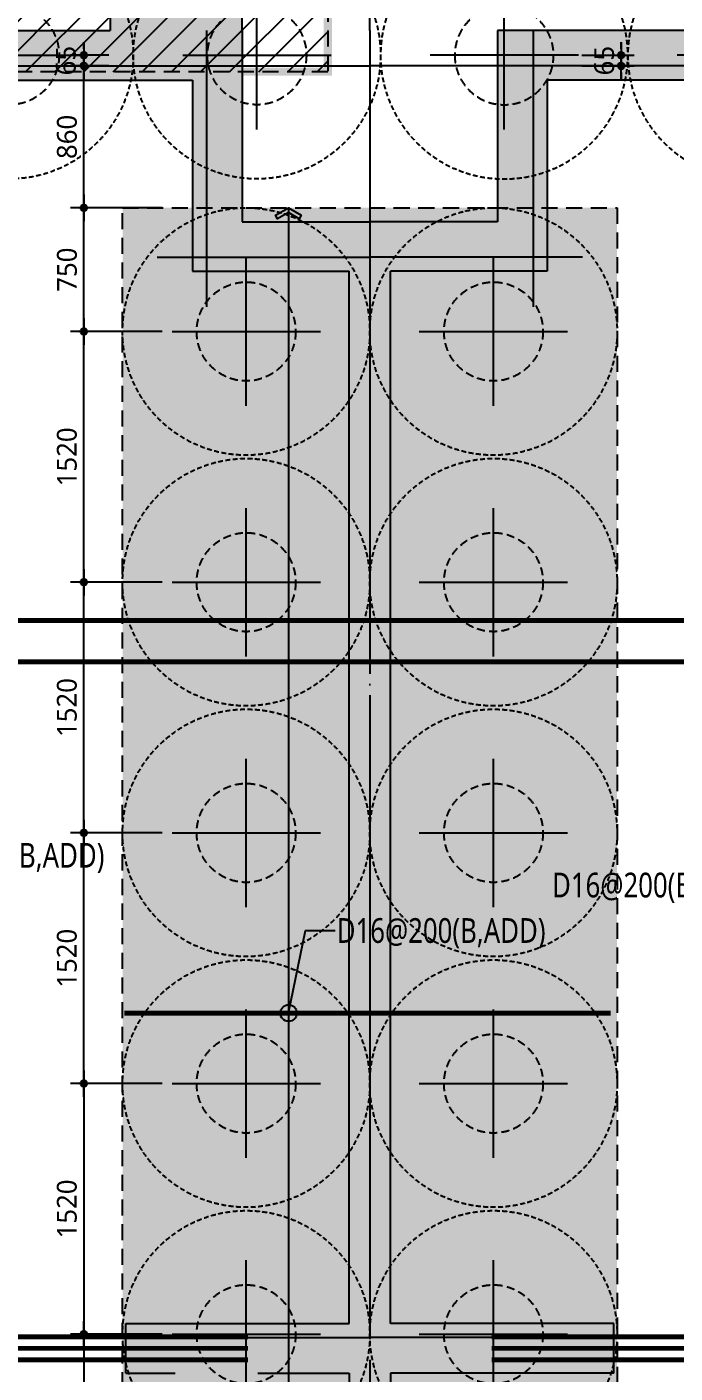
# Model space of a CAD drawing. Header units: millimetres. Extents: x 262481 to 2519995, y -394348 to 364571.
# Drawn here: x 564244 to 568176, y -73027 to -64865 of the extents above; entities that cross this region are included whole.
import ezdxf
from ezdxf.enums import TextEntityAlignment as Align
from ezdxf.xclip import XClip

# ---------------------------------------------------------------- set-up
doc = ezdxf.new("R2010")
doc.units = ezdxf.units.MM
doc.header["$LTSCALE"] = 65
doc.header["$XCLIPFRAME"] = 0
for name, pattern in [('CEN', [62, 60, -1, 0, -1]), ('HID', [2.5, 2, -0.5]), ('HID2', [7.5, 6, -1.5]), ('XS-기초$0$CEN', [62, 60, -1, 0, -1]), ('XS-기초$0$HID', [2.3, 1.5, -0.8])]:
    doc.linetypes.add(name, pattern=pattern)
doc.layers.get('Defpoints').update_dxf_attribs({"color": 145})
for name, color, linetype in [('BAR-B', 2, 'HID2'), ('BAR-T', 2, 'Continuous'), ('CEN', 1, 'CEN'), ('CROSS', 15, 'Continuous'), ('DIM', 7, 'Continuous'), ('DOT', 3, 'Continuous'), ('LEADER', 7, 'Continuous'), ('T', 1, 'Continuous'), ('XS-기초$0$252', 252, 'Continuous'), ('XS-기초$0$CEN', 1, 'XS-기초$0$CEN'), ('XS-기초$0$PILE', 3, 'XS-기초$0$HID'), ('XS-기초$0$WALL', 11, 'Continuous'), ('XS-기초$0$보강구간', 6, 'XS-기초$0$HID'), ('철근변경선', 1, 'HID')]:
    doc.layers.add(name, color=color, linetype=linetype)
doc.layers.add('XS-기초$0$DEFPOINT', color=144, linetype='Continuous', plot=False)
doc.styles.add('맑은고딕', font='malgun.ttf')
doc.dimstyles.new('DIM_40', dxfattribs={"dimscale": 40, "dimtxt": 3, "dimasz": 1, "dimexe": 2, "dimexo": 1.5, "dimgap": 1, "dimtad": 1, "dimdec": 0, "dimzin": 0, "dimdsep": 46, "dimtxsty": '맑은고딕', "dimblk1": 'DIMDOT', "dimblk2": 'DIMDOT', "dimsah": 1, "dimcen": 0.09, "dimdle": 2, "dimclrd": 7, "dimclre": 7, "dimclrt": 6, "dimadec": 0, "dimazin": 0, "dimtfac": 1, "dimtdec": 0, "dimtix": 1, "dimtmove": 2, "dimatfit": 3, "dimldrblk": 'DIMDOT', "dimfxl": 0, "dimtolj": 1, "dimtzin": 0, "dimarcsym": 0})

# ---------------------------------------------------------------- blocks, each defined once
blk = doc.blocks.new('XS-기초$0$PILE-600')
at = {"layer": 'XS-기초$0$DEFPOINT', "color": 173, "linetype": 'XS-기초$0$HID', "ltscale": 0.3}
blk.add_circle((0, 0), 750, dxfattribs=at)
at = {"layer": 'XS-기초$0$PILE', "linetype": 'Continuous'}
for p, q in [((0, -450), (0, 450)), ((-450, 0), (450, 0))]:
    blk.add_line(p, q, dxfattribs=at)
at = {"layer": 'XS-기초$0$PILE', "ltscale": 0.5}
blk.add_circle((0, 0), 300, dxfattribs=at)
blk = doc.blocks.new('XS-기초$0$A$C762E058C')
at = {"layer": 'XS-기초$0$252'}
h = blk.add_hatch(color=256, dxfattribs=at)
h.dxf.hatch_style = 1
h.paths.add_polyline_path([(124805, -55785), (124805, -55985), (123925, -55985), (123925, -56285), (125305, -56285), (125305, -57445), (126255, -57445), (126255, -63825), (124900, -63825), (124900, -64125), (125200, -64125), (125200, -64625), (125700, -64625), (125700, -64125), (126255, -64125), (126255, -65410), (126505, -65410), (126505, -64125), (127860, -64125), (127860, -63825), (126505, -63825), (126505, -57445), (127455, -57445), (127455, -56285), (128835, -56285), (128835, -55985), (127155, -55985), (127155, -57145), (126380, -57145), (125605, -57145), (125605, -55985), (125605, -55785)])
h.paths.add_polyline_path([(106100, -55300), (105300, -55300), (105300, -55800), (106100, -55800)])
h.paths.add_polyline_path([(105600, -63900), (105800, -63900), (105800, -65410), (106100, -65410), (106100, -64125), (107400, -64125), (107400, -63825), (106100, -63825), (106100, -60730), (109280, -60730), (109280, -60480), (106100, -60480), (106100, -56285), (106915, -56285), (106915, -55985), (105800, -55985), (105800, -63100), (105600, -63100)])
h.paths.add_polyline_path([(133680, -63250), (133480, -63250), (133480, -55950), (133680, -55950), (133680, -55150), (133480, -55150), (133480, -54495), (133180, -54495), (133180, -55985), (132365, -55985), (132365, -56285), (133180, -56285), (133180, -60480), (130000, -60480), (130000, -60730), (133180, -60730), (133180, -63825), (131880, -63825), (131880, -64125), (133180, -64125), (133180, -65410), (133480, -65410), (133480, -64050), (133680, -64050)])
h.paths.add_polyline_path([(117700, -64625), (117700, -63825), (117200, -63825), (117200, -64625)], flags=17)
h.paths.add_polyline_path([(109700, -63825), (109200, -63825), (108910, -63825), (108910, -64125), (109200, -64125), (109200, -64625), (109700, -64625)])
h.paths.add_polyline_path([(124075, -54635), (124375, -54635), (124375, -46185), (117850, -46185), (117850, -45985), (117050, -45985), (117050, -46185), (116075, -46185), (116075, -46485), (116525, -46485), (116525, -49385), (116825, -49385), (116825, -46485), (121375, -46485), (121375, -49085), (117935, -49085), (117935, -49385), (121850, -49385), (121850, -49085), (121675, -49085), (121675, -46485), (124075, -46485), (124075, -49085), (123420, -49085), (123420, -49385), (124075, -49385), (124075, -51585), (123475, -51585), (123475, -51885), (124075, -51885), (124075, -54185), (119175, -54185), (119175, -51885), (119875, -51885), (119875, -51585), (118875, -51585), (118875, -54185), (116525, -54185), (116525, -54485), (124075, -54485)])
h.paths.add_polyline_path([(120965, -51885), (122285, -51885), (122285, -51585), (120965, -51585)], flags=17)
h.paths.add_polyline_path([(114725, -53185), (113725, -53185), (113725, -53885), (110505, -53885), (110505, -53185), (109505, -53185), (109505, -53885), (108085, -53885), (108085, -53185), (107085, -53185), (107085, -53885), (105800, -53885), (105800, -54185), (114725, -54185)])
h.paths.add_polyline_path([(113025, -65410), (112775, -65410), (112775, -64125), (111420, -64125), (111420, -63825), (112775, -63825), (112775, -57445), (111825, -57445), (111825, -56285), (110445, -56285), (110445, -55985), (112125, -55985), (112125, -57145), (112900, -57145), (113675, -57145), (113675, -55985), (115355, -55985), (115355, -56285), (113975, -56285), (113975, -57445), (113025, -57445), (113025, -63825), (114380, -63825), (114380, -64125), (113025, -64125)])
h.paths.add_polyline_path([(119765, -65410), (119515, -65410), (119515, -64125), (118400, -64125), (118400, -63825), (119515, -63825), (119515, -60730), (116520, -60730), (116520, -60480), (119515, -60480), (119515, -56285), (118885, -56285), (118885, -55985), (119640, -55985), (120395, -55985), (120395, -56285), (119765, -56285), (119765, -60480), (122760, -60480), (122760, -60730), (119765, -60730), (119765, -63825), (120880, -63825), (120880, -64125), (119765, -64125)])
h.paths.add_polyline_path([(122390, -64125), (122390, -63825), (122790, -63825), (122790, -64125)])
h.paths.add_polyline_path([(122510, -63125), (122760, -63125), (122760, -61590), (122510, -61590)], flags=17)
h.paths.add_polyline_path([(122510, -56985), (122760, -56985), (122760, -57815), (122510, -57815)], flags=17)
h.paths.add_polyline_path([(121905, -56285), (122705, -56285), (122705, -55985), (121905, -55985)])
h.paths.add_polyline_path([(130370, -64125), (130370, -63825), (129970, -63825), (129970, -64125)])
h.paths.add_polyline_path([(130250, -63125), (130000, -63125), (130000, -61590), (130250, -61590)])
h.paths.add_polyline_path([(130250, -56985), (130000, -56985), (130000, -57815), (130250, -57815)])
h.paths.add_polyline_path([(130855, -56285), (130055, -56285), (130055, -55985), (130855, -55985)], flags=17)
h.paths.add_polyline_path([(116890, -64125), (116890, -63825), (116490, -63825), (116490, -64125)])
h.paths.add_polyline_path([(116770, -63125), (116520, -63125), (116520, -61590), (116770, -61590)])
h.paths.add_polyline_path([(116770, -56985), (116520, -56985), (116520, -57815), (116770, -57815)])
h.paths.add_polyline_path([(117375, -56285), (116575, -56285), (116575, -55985), (117375, -55985)])
h.paths.add_polyline_path([(109030, -63125), (109280, -63125), (109280, -61590), (109030, -61590)], flags=17)
h.paths.add_polyline_path([(109030, -56985), (109280, -56985), (109280, -57815), (109030, -57815)], flags=17)
h.paths.add_polyline_path([(108425, -56285), (109225, -56285), (109225, -55985), (108425, -55985)])
h.paths.add_polyline_path([(125850, -47200), (125050, -47200), (125050, -47700), (125850, -47700)])
h.paths.add_polyline_path([(114725, -50300), (113725, -50300), (113725, -51300), (114725, -51300)])
h.paths.add_polyline_path([(110505, -50300), (109505, -50300), (109505, -51300), (110505, -51300)])
h.paths.add_polyline_path([(108085, -50300), (107085, -50300), (107085, -51300), (108085, -51300)])
h.paths.add_polyline_path([(110505, -45410), (109505, -45410), (109505, -44410), (110505, -44410)])
h.paths.add_polyline_path([(108085, -45410), (107085, -45410), (107085, -44410), (108085, -44410)])
h.paths.add_polyline_path([(110505, -48330), (109505, -48330), (109505, -47330), (110505, -47330), (110505, -47705), (113005, -47705), (113005, -46805), (114425, -46805), (114425, -45775), (114725, -45775), (114725, -47105), (113305, -47105), (113305, -47830), (113305, -48555), (114725, -48555), (114725, -49850), (114425, -49850), (114425, -48855), (113005, -48855), (113005, -47955), (110505, -47955)])
h.paths.add_polyline_path([(108085, -48330), (107085, -48330), (107085, -47955), (105800, -47955), (105800, -47705), (107085, -47705), (107085, -47330), (108085, -47330)])
h.paths.add_polyline_path([(113725, -44360), (113725, -44610), (113095, -44610), (113095, -44360)])
h.paths.add_polyline_path([(114425, -43755), (114425, -44555), (114725, -44555), (114725, -43755)])
h.paths.add_polyline_path([(133850, -47200), (133050, -47200), (133050, -47700), (133850, -47700)])
h.paths.add_polyline_path([(125850, -39100), (125050, -39100), (125050, -39600), (125850, -39600)])
h.paths.add_polyline_path([(117850, -39100), (117050, -39100), (117050, -39600), (117850, -39600)], flags=17)
h.paths.add_polyline_path([(117485, -34200), (117485, -34500), (118975, -34500), (118975, -36300), (116075, -36300), (116075, -36600), (119275, -36600), (119275, -29350), (105800, -29350), (105800, -29650), (107085, -29650), (107085, -30350), (108085, -30350), (108085, -29650), (109505, -29650), (109505, -30350), (110505, -30350), (110505, -29650), (114425, -29650), (114425, -30465), (114725, -30465), (114725, -29650), (116075, -29650), (116075, -35190), (116375, -35190), (116375, -29650), (118975, -29650), (118975, -34200)])
h.paths.add_polyline_path([(110505, -41290), (109505, -41290), (109505, -42290), (110505, -42290), (110505, -41915), (114425, -41915), (114425, -42545), (114725, -42545), (114725, -41790), (114725, -41035), (114425, -41035), (114425, -41665), (110505, -41665)])
h.paths.add_polyline_path([(108085, -41290), (107085, -41290), (107085, -41665), (105800, -41665), (105800, -41915), (107085, -41915), (107085, -42290), (108085, -42290)])
h.paths.add_polyline_path([(110505, -38170), (109505, -38170), (109505, -39170), (110505, -39170)])
h.paths.add_polyline_path([(108085, -38170), (107085, -38170), (107085, -39170), (108085, -39170)])
h.paths.add_polyline_path([(110505, -36250), (109505, -36250), (109505, -35250), (110505, -35250), (110505, -35625), (113005, -35625), (113005, -34725), (114425, -34725), (114425, -33695), (114725, -33695), (114725, -35025), (113305, -35025), (113305, -35750), (113305, -36475), (114725, -36475), (114725, -37805), (114425, -37805), (114425, -36775), (113005, -36775), (113005, -35875), (110505, -35875)])
h.paths.add_polyline_path([(108085, -36250), (107085, -36250), (107085, -35875), (105800, -35875), (105800, -35625), (107085, -35625), (107085, -35250), (108085, -35250)])
h.paths.add_polyline_path([(110505, -33330), (109505, -33330), (109505, -32330), (110505, -32330)], flags=17)
h.paths.add_polyline_path([(108085, -33330), (107085, -33330), (107085, -32330), (108085, -32330)], flags=17)
h.paths.add_polyline_path([(113725, -39220), (113725, -38970), (113095, -38970), (113095, -39220)])
h.paths.add_polyline_path([(114425, -39825), (114425, -39025), (114725, -39025), (114725, -39825)])
h.paths.add_polyline_path([(113725, -32280), (113725, -32530), (113095, -32530), (113095, -32280)], flags=17)
h.paths.add_polyline_path([(114425, -31675), (114425, -32475), (114725, -32475), (114725, -31675)], flags=17)
edge = h.paths.add_edge_path()
edge.add_line((121375, -49385), (121850, -49385))
edge.add_line((116075, -34200), (116075, -34500))
blk = doc.blocks.new('XS-기초')
at = {"layer": 'XS-기초$0$CEN'}
for p, q in [((243700, 142315), (243700, 140640)), ((244690, 142315), (244690, 132890)), ((244690, 142315), (244690, 132890)), ((245680, 142315), (245680, 140640)), ((237950, 142100), (244690, 142100)), ((251430, 142100), (244690, 142100)), ((243400, 140940), (244690, 140940)), ((245980, 140940), (244690, 140940)), ((237950, 134390), (244690, 134390)), ((251430, 134390), (244690, 134390))]:
    blk.add_line(p, q, dxfattribs=at)
at = {"layer": 'XS-기초$0$WALL'}
for p, q in [((243115, 142515), (243115, 142315)), ((243915, 142315), (243915, 142515)), ((242235, 142315), (243115, 142315)), ((243915, 142315), (243915, 141155)), ((247145, 142315), (245465, 142315)), ((245465, 142315), (245465, 141155)), ((242235, 142015), (243615, 142015)), ((243615, 142015), (243615, 140855)), ((247145, 142015), (245765, 142015)), ((245765, 142015), (245765, 140855)), ((243915, 141155), (244690, 141155)), ((245465, 141155), (244690, 141155)), ((243615, 140855), (244565, 140855)), ((244565, 134475), (244565, 140855)), ((244815, 134475), (244815, 140855)), ((245765, 140855), (244815, 140855)), ((243210, 134475), (244565, 134475)), ((243210, 134175), (243210, 134475)), ((246170, 134475), (244815, 134475)), ((246170, 134175), (246170, 134475)), ((243210, 134175), (243510, 134175)), ((244010, 134175), (244565, 134175)), ((244565, 134175), (244565, 132890)), ((246170, 134175), (244815, 134175)), ((244815, 134175), (244815, 132890))]:
    blk.add_line(p, q, dxfattribs=at)
at = {"layer": 'XS-기초$0$보강구간'}
blk.add_lwpolyline([(237935, 150915.5), (239985, 150915.5), (239985, 149215), (240242, 149215), (240242, 148465), (244435, 148465), (244435, 142065), (235435, 142065), (235435, 148465), (237935, 148465), (237935, 150915.5)], dxfattribs=at)
blk.add_lwpolyline([(246190, 132140), (243190, 132140), (243190, 141240), (246190, 141240)], close=True, dxfattribs=at)
at = {"layer": 'XS-기초$0$252'}
blk.add_blockref('XS-기초$0$A$C762E058C', (118310, 198300), dxfattribs=at)
at = {"layer": 'XS-기초$0$PILE'}
for p in [(242505, 142165), (244005, 142165), (243940, 140490), (245440, 140490), (243940, 138970), (245440, 138970), (243940, 137450), (245440, 137450), (243940, 135930), (245440, 135930), (243940, 134410), (245440, 134410)]:
    blk.add_blockref('XS-기초$0$PILE-600', p, dxfattribs=at)
at = {"layer": 'XS-기초$0$PILE', "xscale": -1, "rotation": 359.9999999999993}
for p in [(245505, 142165), (247005, 142165)]:
    blk.add_blockref('XS-기초$0$PILE-600', p, dxfattribs=at)
blk = doc.blocks.new('DIMDOT')
at = {"layer": 'DIM', "linetype": 'Continuous'}
blk.add_line((-2, 0), (2, 0), dxfattribs=at)
for radius in [0.5, 0.25]:
    blk.add_circle((0, 0), radius, dxfattribs=at)
blk = doc.blocks.new('*D494')
at = {"layer": 'Defpoints', "color": 0, "linetype": 'Continuous', "transparency": 16777216}
for p in [(564589.4, -69751.6), (565124.3, -69751.6), (565124.3, -71271.6)]:
    blk.add_point(p, dxfattribs=at)
at = {"layer": 'DIM', "color": 7, "linetype": 'Continuous', "lineweight": -2, "transparency": 16777216}
for p, q in [((565064.3, -69751.6), (564509.4, -69751.6)), ((564589.4, -71231.6), (564589.4, -69791.6)), ((565064.3, -71271.6), (564509.4, -71271.6))]:
    blk.add_line(p, q, dxfattribs=at)
at = {"layer": 'DIM', "color": 7, "linetype": 'Continuous', "lineweight": -2, "transparency": 16777216, "xscale": 40, "yscale": 40, "zscale": 40}
for p, rotation in [((564589.4, -69751.6), 90), ((564589.4, -71271.6), 270)]:
    blk.add_blockref('DIMDOT', p, dxfattribs=dict(at, rotation=rotation))
at = {"layer": 'DIM', "color": 6, "linetype": 'Continuous', "transparency": 16777216, "insert": (564487, -70511.6), "char_height": 120, "attachment_point": 5, "rotation": 90, "style": '맑은고딕'}
blk.add_mtext('\\A1;1520', dxfattribs=at)
blk = doc.blocks.new('*D495')
at = {"layer": 'Defpoints', "color": 0, "linetype": 'Continuous', "transparency": 16777216}
for p in [(564589.4, -68231.6), (565124.3, -68231.6), (565124.3, -69751.6)]:
    blk.add_point(p, dxfattribs=at)
at = {"layer": 'DIM', "color": 7, "linetype": 'Continuous', "lineweight": -2, "transparency": 16777216}
for p, q in [((565064.3, -68231.6), (564509.4, -68231.6)), ((564589.4, -69711.6), (564589.4, -68271.6)), ((565064.3, -69751.6), (564509.4, -69751.6))]:
    blk.add_line(p, q, dxfattribs=at)
at = {"layer": 'DIM', "color": 7, "linetype": 'Continuous', "lineweight": -2, "transparency": 16777216, "xscale": 40, "yscale": 40, "zscale": 40}
for p, rotation in [((564589.4, -68231.6), 90), ((564589.4, -69751.6), 270)]:
    blk.add_blockref('DIMDOT', p, dxfattribs=dict(at, rotation=rotation))
at = {"layer": 'DIM', "color": 6, "linetype": 'Continuous', "transparency": 16777216, "insert": (564487, -68991.6), "char_height": 120, "attachment_point": 5, "rotation": 90, "style": '맑은고딕'}
blk.add_mtext('\\A1;1520', dxfattribs=at)
blk = doc.blocks.new('*D496')
at = {"layer": 'Defpoints', "color": 0, "linetype": 'Continuous', "transparency": 16777216}
for p in [(564589.4, -66711.6), (565124.3, -66711.6), (565124.3, -68231.6)]:
    blk.add_point(p, dxfattribs=at)
at = {"layer": 'DIM', "color": 7, "linetype": 'Continuous', "lineweight": -2, "transparency": 16777216}
for p, q in [((565064.3, -66711.6), (564509.4, -66711.6)), ((564589.4, -68191.6), (564589.4, -66751.6)), ((565064.3, -68231.6), (564509.4, -68231.6))]:
    blk.add_line(p, q, dxfattribs=at)
at = {"layer": 'DIM', "color": 7, "linetype": 'Continuous', "lineweight": -2, "transparency": 16777216, "xscale": 40, "yscale": 40, "zscale": 40}
for p, rotation in [((564589.4, -66711.6), 90), ((564589.4, -68231.6), 270)]:
    blk.add_blockref('DIMDOT', p, dxfattribs=dict(at, rotation=rotation))
at = {"layer": 'DIM', "color": 6, "linetype": 'Continuous', "transparency": 16777216, "insert": (564487, -67471.6), "char_height": 120, "attachment_point": 5, "rotation": 90, "style": '맑은고딕'}
blk.add_mtext('\\A1;1520', dxfattribs=at)
blk = doc.blocks.new('*D497')
at = {"layer": 'Defpoints', "color": 0, "linetype": 'Continuous', "transparency": 16777216}
for p in [(564589.4, -65961.6), (565124.3, -65961.6), (565124.3, -66711.6)]:
    blk.add_point(p, dxfattribs=at)
at = {"layer": 'DIM', "color": 7, "linetype": 'Continuous', "lineweight": -2, "transparency": 16777216}
for p, q in [((565064.3, -65961.6), (564509.4, -65961.6)), ((564589.4, -66671.6), (564589.4, -66001.6)), ((565064.3, -66711.6), (564509.4, -66711.6))]:
    blk.add_line(p, q, dxfattribs=at)
at = {"layer": 'DIM', "color": 7, "linetype": 'Continuous', "lineweight": -2, "transparency": 16777216, "xscale": 40, "yscale": 40, "zscale": 40}
for p, rotation in [((564589.4, -65961.6), 90), ((564589.4, -66711.6), 270)]:
    blk.add_blockref('DIMDOT', p, dxfattribs=dict(at, rotation=rotation))
at = {"layer": 'DIM', "color": 6, "linetype": 'Continuous', "transparency": 16777216, "insert": (564487.4, -66336.6), "char_height": 120, "attachment_point": 5, "rotation": 90, "style": '맑은고딕'}
blk.add_mtext('\\A1;750', dxfattribs=at)
blk = doc.blocks.new('*D498')
at = {"layer": 'Defpoints', "color": 0, "linetype": 'Continuous', "transparency": 16777216}
for p in [(565124.3, -71271.6), (564589.4, -72791.6), (565124.3, -72791.6)]:
    blk.add_point(p, dxfattribs=at)
at = {"layer": 'DIM', "color": 7, "linetype": 'Continuous', "lineweight": -2, "transparency": 16777216}
for p, q in [((565064.3, -71271.6), (564509.4, -71271.6)), ((564589.4, -71311.6), (564589.4, -72751.6)), ((565064.3, -72791.6), (564509.4, -72791.6))]:
    blk.add_line(p, q, dxfattribs=at)
at = {"layer": 'DIM', "color": 7, "linetype": 'Continuous', "lineweight": -2, "transparency": 16777216, "xscale": 40, "yscale": 40, "zscale": 40}
for p, rotation in [((564589.4, -71271.6), 90), ((564589.4, -72791.6), 270)]:
    blk.add_blockref('DIMDOT', p, dxfattribs=dict(at, rotation=rotation))
at = {"layer": 'DIM', "color": 6, "linetype": 'Continuous', "transparency": 16777216, "insert": (564487, -72031.6), "char_height": 120, "attachment_point": 5, "rotation": 90, "style": '맑은고딕'}
blk.add_mtext('\\A1;1520', dxfattribs=at)
blk = doc.blocks.new('*D499')
at = {"layer": 'Defpoints', "color": 0, "linetype": 'Continuous', "transparency": 16777216}
for p in [(565124.3, -72791.6), (564589.4, -74311.6), (565124.3, -74311.6)]:
    blk.add_point(p, dxfattribs=at)
at = {"layer": 'DIM', "color": 7, "linetype": 'Continuous', "lineweight": -2, "transparency": 16777216}
for p, q in [((565064.3, -72791.6), (564509.4, -72791.6)), ((564589.4, -72831.6), (564589.4, -74271.6)), ((565064.3, -74311.6), (564509.4, -74311.6))]:
    blk.add_line(p, q, dxfattribs=at)
at = {"layer": 'DIM', "color": 7, "linetype": 'Continuous', "lineweight": -2, "transparency": 16777216, "xscale": 40, "yscale": 40, "zscale": 40}
for p, rotation in [((564589.4, -72791.6), 90), ((564589.4, -74311.6), 270)]:
    blk.add_blockref('DIMDOT', p, dxfattribs=dict(at, rotation=rotation))
at = {"layer": 'DIM', "color": 6, "linetype": 'Continuous', "transparency": 16777216, "insert": (564487, -73551.6), "char_height": 120, "attachment_point": 5, "rotation": 90, "style": '맑은고딕'}
blk.add_mtext('\\A1;1520', dxfattribs=at)
blk = doc.blocks.new('*D501')
at = {"layer": 'Defpoints', "color": 0, "linetype": 'Continuous', "transparency": 16777216}
for p in [(564589.4, -65101.6), (564796.8, -65101.6), (564796.8, -65961.6)]:
    blk.add_point(p, dxfattribs=at)
at = {"layer": 'DIM', "color": 7, "linetype": 'Continuous', "lineweight": -2, "transparency": 16777216}
for p, q in [((564736.8, -65101.6), (564509.4, -65101.6)), ((564589.4, -65921.6), (564589.4, -65141.6)), ((564736.8, -65961.6), (564509.4, -65961.6))]:
    blk.add_line(p, q, dxfattribs=at)
at = {"layer": 'DIM', "color": 7, "linetype": 'Continuous', "lineweight": -2, "transparency": 16777216, "xscale": 40, "yscale": 40, "zscale": 40}
for p, rotation in [((564589.4, -65101.6), 90), ((564589.4, -65961.6), 270)]:
    blk.add_blockref('DIMDOT', p, dxfattribs=dict(at, rotation=rotation))
at = {"layer": 'DIM', "color": 6, "linetype": 'Continuous', "transparency": 16777216, "insert": (564487.4, -65531.6), "char_height": 120, "attachment_point": 5, "rotation": 90, "style": '맑은고딕'}
blk.add_mtext('\\A1;860', dxfattribs=at)
blk = doc.blocks.new('*D523')
at = {"layer": 'Defpoints', "color": 0, "linetype": 'Continuous', "transparency": 16777216}
for p in [(564589.4, -65036.6), (564802.1, -65036.6), (564802.1, -65101.6)]:
    blk.add_point(p, dxfattribs=at)
at = {"layer": 'DIM', "color": 7, "linetype": 'Continuous', "lineweight": -2, "transparency": 16777216}
for p, q in [((564589.4, -64996.6), (564589.4, -64956.6)), ((564742.1, -65036.6), (564509.4, -65036.6)), ((564589.4, -65101.6), (564589.4, -65036.6)), ((564742.1, -65101.6), (564509.4, -65101.6)), ((564589.4, -65141.6), (564589.4, -65181.6))]:
    blk.add_line(p, q, dxfattribs=at)
at = {"layer": 'DIM', "color": 7, "linetype": 'Continuous', "lineweight": -2, "transparency": 16777216, "xscale": 40, "yscale": 40, "zscale": 40}
for p, rotation in [((564589.4, -65036.6), 270), ((564589.4, -65101.6), 90)]:
    blk.add_blockref('DIMDOT', p, dxfattribs=dict(at, rotation=rotation))
at = {"layer": 'DIM', "color": 6, "linetype": 'Continuous', "transparency": 16777216, "insert": (564480.6, -65069.1), "char_height": 120, "attachment_point": 5, "rotation": 90, "style": '맑은고딕'}
blk.add_mtext('\\A1;65', dxfattribs=at)
blk = doc.blocks.new('*D604')
at = {"layer": 'Defpoints', "color": 0, "linetype": 'Continuous', "transparency": 16777216}
for p in [(567549.3, -65036.6), (567549.3, -65101.6), (567848.1, -65101.6)]:
    blk.add_point(p, dxfattribs=at)
at = {"layer": 'DIM', "color": 7, "linetype": 'Continuous', "lineweight": -2, "transparency": 16777216}
for p, q in [((567848.1, -64996.6), (567848.1, -64956.6)), ((567609.3, -65036.6), (567928.1, -65036.6)), ((567848.1, -65036.6), (567848.1, -65101.6)), ((567609.3, -65101.6), (567928.1, -65101.6)), ((567848.1, -65141.6), (567848.1, -65181.6))]:
    blk.add_line(p, q, dxfattribs=at)
at = {"layer": 'DIM', "color": 7, "linetype": 'Continuous', "lineweight": -2, "transparency": 16777216, "xscale": 40, "yscale": 40, "zscale": 40}
for p, rotation in [((567848.1, -65036.6), 270), ((567848.1, -65101.6), 90)]:
    blk.add_blockref('DIMDOT', p, dxfattribs=dict(at, rotation=rotation))
at = {"layer": 'DIM', "color": 6, "linetype": 'Continuous', "transparency": 16777216, "insert": (567746.1, -65069.1), "char_height": 120, "attachment_point": 5, "rotation": 90, "style": '맑은고딕'}
blk.add_mtext('\\A1;65', dxfattribs=at)
blk = doc.blocks.new('*D1037')
at = {"layer": 'Defpoints', "color": 0, "linetype": 'Continuous', "transparency": 16777216}
for p in [(568569.3, -72476.6), (567824.3, -75061.6), (567824.3, -76011.6)]:
    blk.add_point(p, dxfattribs=at)
at = {"layer": 'DIM', "color": 7, "linetype": 'Continuous', "lineweight": -2, "transparency": 16777216}
for p, q in [((568569.3, -72536.6), (568569.3, -76091.6)), ((567824.3, -75121.6), (567824.3, -76091.6)), ((568529.3, -76011.6), (567864.3, -76011.6))]:
    blk.add_line(p, q, dxfattribs=at)
at = {"layer": 'DIM', "color": 7, "linetype": 'Continuous', "lineweight": -2, "transparency": 16777216, "xscale": 40, "yscale": 40, "zscale": 40, "rotation": 180}
blk.add_blockref('DIMDOT', (567824.3, -76011.6), dxfattribs=at)
at = {"layer": 'DIM', "color": 7, "linetype": 'Continuous', "lineweight": -2, "transparency": 16777216, "xscale": 40, "yscale": 40, "zscale": 40}
blk.add_blockref('DIMDOT', (568569.3, -76011.6), dxfattribs=at)
at = {"layer": 'DIM', "color": 6, "linetype": 'Continuous', "transparency": 16777216, "insert": (568196.8, -75910.6), "char_height": 120, "attachment_point": 5, "style": '맑은고딕'}
blk.add_mtext('\\A1;745', dxfattribs=at)

msp = doc.modelspace()

# ---------------------------------------------------------------- hatches: boundary and pattern name
at = {"layer": 'CROSS'}
h = msp.add_hatch(dxfattribs=at)
h.set_pattern_fill('ANSI31', color=3, scale=1000, style=0)
h.set_pattern_definition([(45, (320384.29, 222048.35), (-88.388348, 88.388348), [])])
h.paths.add_polyline_path([(566069.3, -61746.6), (557069.3, -61746.6), (557069.3, -65136.6), (566069.3, -65136.6)])
h.paths.add_polyline_path([(564019.3, -61746.6), (559119.3, -61746.6), (559119.3, -63086.6), (564019.3, -63086.6)])
at = {"layer": 'DOT'}
h = msp.add_hatch(dxfattribs=at)
h.set_pattern_fill('DOTS', color=256, scale=60, angle=-90, style=0)
h.set_pattern_definition([(270, (401639.29, -295826.65), (60, -30), [0, -60])])
h.paths.add_polyline_path([(567824.3, -75061.6), (564824.3, -75061.6), (564824.3, -65961.6), (567824.3, -65961.6)])

# ---------------------------------------------------------------- linework, layer by layer
at = {"layer": 'BAR-B', "const_width": 30}
for points in [[(544454.3, -68714.1), (574714.3, -68714.1)], [(564835.1, -70843.9), (567785.1, -70843.9)]]:
    msp.add_lwpolyline(points, dxfattribs=at)
at = {"layer": 'BAR-T', "const_width": 30}
for points in [[(544454.3, -68464.1), (574714.3, -68464.1)], [(560084.3, -72806.6), (565584.3, -72806.6)], [(567064.3, -72806.6), (572564.3, -72806.6)], [(560084.3, -72876.6), (565584.3, -72876.6)], [(567064.3, -72876.6), (572564.3, -72876.6)], [(560084.3, -72946.6), (565584.3, -72946.6)], [(567064.3, -72946.6), (572564.3, -72946.6)]]:
    msp.add_lwpolyline(points, dxfattribs=at)
at = {"layer": 'CEN'}
msp.add_line((566324.3, -64886.6), (566324.3, -61746.6), dxfattribs=at)
at = {"layer": 'LEADER'}
for points in [[(565830.5, -65961.6), (565908.5, -66006.2), (565896.1, -66027.9), (565830.5, -65990.4), (565765, -66027.9), (565752.4, -66006.3), (565830.5, -65961.6), (565830.5, -75061.6), (565752.4, -75017), (565765, -74995.4), (565830.5, -75032.9), (565896.1, -74995.4), (565908.5, -75017.1), (565830.5, -75061.6)], [(565831.3, -70843.9), (565933.2, -70343.4), (566113.3, -70343.4)]]:
    msp.add_lwpolyline(points, dxfattribs=at)
msp.add_circle((565831.3, -70843.9), 50, dxfattribs=at)
at = {"layer": '철근변경선', "ltscale": 2, "const_width": 50}
msp.add_lwpolyline([(542694.8, -64886), (557069.3, -64886), (557069.3, -65136), (566069.3, -65136), (566069.3, -64286)], dxfattribs=at)

# ---------------------------------------------------------------- block references
ref = msp.add_blockref('XS-기초', (321634.3, -207201.6))
XClip(ref).set_block_clipping_path([(221470.0000000022, 130890.0000000024), (254429.9999999936, 145455.0000000008)])

# ---------------------------------------------------------------- texts
at = {"layer": 'T', "style": '맑은고딕', "width": 0.8}
for p in [(563447.4, -69887.4), (567429.4, -70067.8), (566123.3, -70343.4)]:
    msp.add_text('D16@200(B,ADD)', height=150, dxfattribs=at).set_placement(p, align=Align.MIDDLE_LEFT)

# ---------------------------------------------------------------- dimensions: what is measured, and where the dimension line sits
at = {"layer": 'DIM', "linetype": 'Continuous'}
dim = msp.add_linear_dim(base=(564589.4, -65036.6), p1=(564802.1, -65101.6), p2=(564802.1, -65036.6), angle=90, dimstyle='DIM_40', override={"dimtix": 1, "dimatfit": 3}, dxfattribs=at)
dim.commit()
dim.dimension.update_dxf_attribs({"geometry": '*D523', "text_midpoint": (564480.6, -65069.1), "dimtype": 160})
for base, p1, p2, angle, picture, middle in [((567848.1, -65101.6), (567549.3, -65036.6), (567549.3, -65101.6), 90, '*D604', (567746.1, -65069.1)), ((564589.4, -65101.6), (564796.8, -65961.6), (564796.8, -65101.6), 90, '*D501', (564487.4, -65531.6)), ((564589.4, -65961.6), (565124.3, -66711.6), (565124.3, -65961.6), 90, '*D497', (564487.4, -66336.6)), ((564589.4, -66711.6), (565124.3, -68231.6), (565124.3, -66711.6), 90, '*D496', (564487, -67471.6)), ((564589.4, -68231.6), (565124.3, -69751.6), (565124.3, -68231.6), 90, '*D495', (564487, -68991.6)), ((564589.4, -69751.6), (565124.3, -71271.6), (565124.3, -69751.6), 90, '*D494', (564487, -70511.6)), ((564589.4, -72791.6), (565124.3, -71271.6), (565124.3, -72791.6), 90, '*D498', (564487, -72031.6)), ((567824.3, -76011.6), (568569.3, -72476.6), (567824.3, -75061.6), 180, '*D1037', (568196.8, -75910.6)), ((564589.4, -74311.6), (565124.3, -72791.6), (565124.3, -74311.6), 90, '*D499', (564487, -73551.6))]:
    dim = msp.add_linear_dim(base=base, p1=p1, p2=p2, angle=angle, dimstyle='DIM_40', override={"dimtix": 1, "dimatfit": 3}, dxfattribs=at)
    dim.commit()
    dim.dimension.update_dxf_attribs({"geometry": picture, "text_midpoint": middle})

doc.saveas('drawing.dxf')
